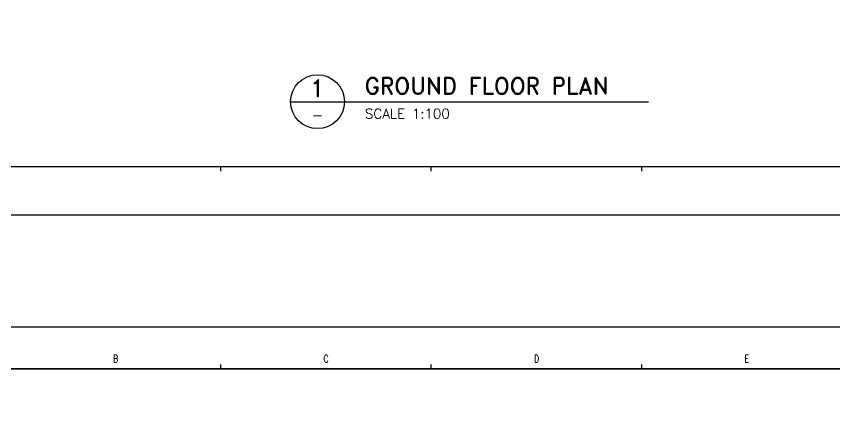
# Model space of a CAD drawing. Header units: millimetres. Extents: x -232466 to 860779, y -177975 to 311634.
# Drawn here: x 242734 to 281609, y -31303 to -12095 of the extents above; entities that cross this region are included whole.
import ezdxf
from ezdxf.enums import TextEntityAlignment as Align

# ---------------------------------------------------------------- set-up
doc = ezdxf.new("R2010")
doc.units = ezdxf.units.MM
doc.layers.add('TEXT1', color=7, linetype='Continuous')
doc.layers.add('TITLEBOX', color=7, linetype='Continuous')
doc.styles.add('ROMAND', font='romand')
doc.styles.add('RomanS', font='romans.shx')
doc.styles.add('TBOX', font='romans.shx')

msp = doc.modelspace()

# ---------------------------------------------------------------- linework, layer by layer
msp.add_lwpolyline([(255762.7, -16148.4), (272762.7, -16148.4)])
msp.add_circle((257042.7, -16148.4), 1280)
at = {"layer": 'TITLEBOX', "color": 4, "linetype": 'Continuous'}
for p, q in [((252442.8, -19443.2), (252442.8, -19243.2)), ((252442.8, -19443.2), (252442.8, -19243.2)), ((262442.8, -19443.2), (262442.8, -19243.2)), ((262442.8, -19443.2), (262442.8, -19243.2)), ((272442.8, -19443.2), (272442.8, -19243.2)), ((272442.8, -19443.2), (272442.8, -19243.2)), ((252442.8, -28840.1), (252442.8, -28640.1)), ((252442.8, -28840.1), (252442.8, -28640.1)), ((262442.8, -28840.1), (262442.8, -28640.1)), ((262442.8, -28840.1), (262442.8, -28640.1)), ((272442.8, -28840.1), (272442.8, -28640.1)), ((272442.8, -28840.1), (272442.8, -28640.1))]:
    msp.add_line(p, q, dxfattribs=at)
at = {"layer": 'TITLEBOX', "color": 7}
for points in [[(230492.8, 37857), (314592.8, 37857), (314592.8, -21543), (230492.8, -21543)], [(230492.8, -26840.1), (314592.8, -26840.1), (314592.8, -86240.1), (230492.8, -86240.1)]]:
    msp.add_lwpolyline(points, close=True, dxfattribs=at)
at = {"layer": 'TITLEBOX', "color": 4, "const_width": 70}
for points in [[(232492.8, 35857), (312518.8, 35857), (312518.8, -19234.5), (232492.8, -19234.5)], [(232492.8, -28840.1), (312518.8, -28840.1), (312518.8, -83931.5), (232492.8, -83931.5)]]:
    msp.add_lwpolyline(points, close=True, dxfattribs=at)

# ---------------------------------------------------------------- texts
at = {"layer": 'TEXT1', "color": 3, "style": 'ROMAND'}
msp.add_text('1', height=800, dxfattribs=at).set_placement((257042.7, -15508.4), align=Align.MIDDLE_CENTER)
for s, height, p in [('GROUND FLOOR PLAN', 800, (259282.7, -15798.6)), ('SCALE 1:100', 468, (259294.1, -16954.2))]:
    msp.add_text(s, height=height, dxfattribs=at).set_placement(p)
at = {"layer": 'TEXT1', "style": 'RomanS'}
msp.add_text('-', height=480, dxfattribs=at).set_placement((257042.7, -16788.4), align=Align.MIDDLE_CENTER)
at = {"layer": 'TITLEBOX', "color": 4, "linetype": 'Continuous', "style": 'TBOX', "width": 0.75}
for s, p in [('B', (247329.8, -28533.5)), ('C', (257329.8, -28533.5)), ('D', (267329.8, -28533.5)), ('E', (277329.8, -28533.5))]:
    msp.add_text(s, height=350, dxfattribs=at).set_placement(p)

doc.saveas('drawing.dxf')
